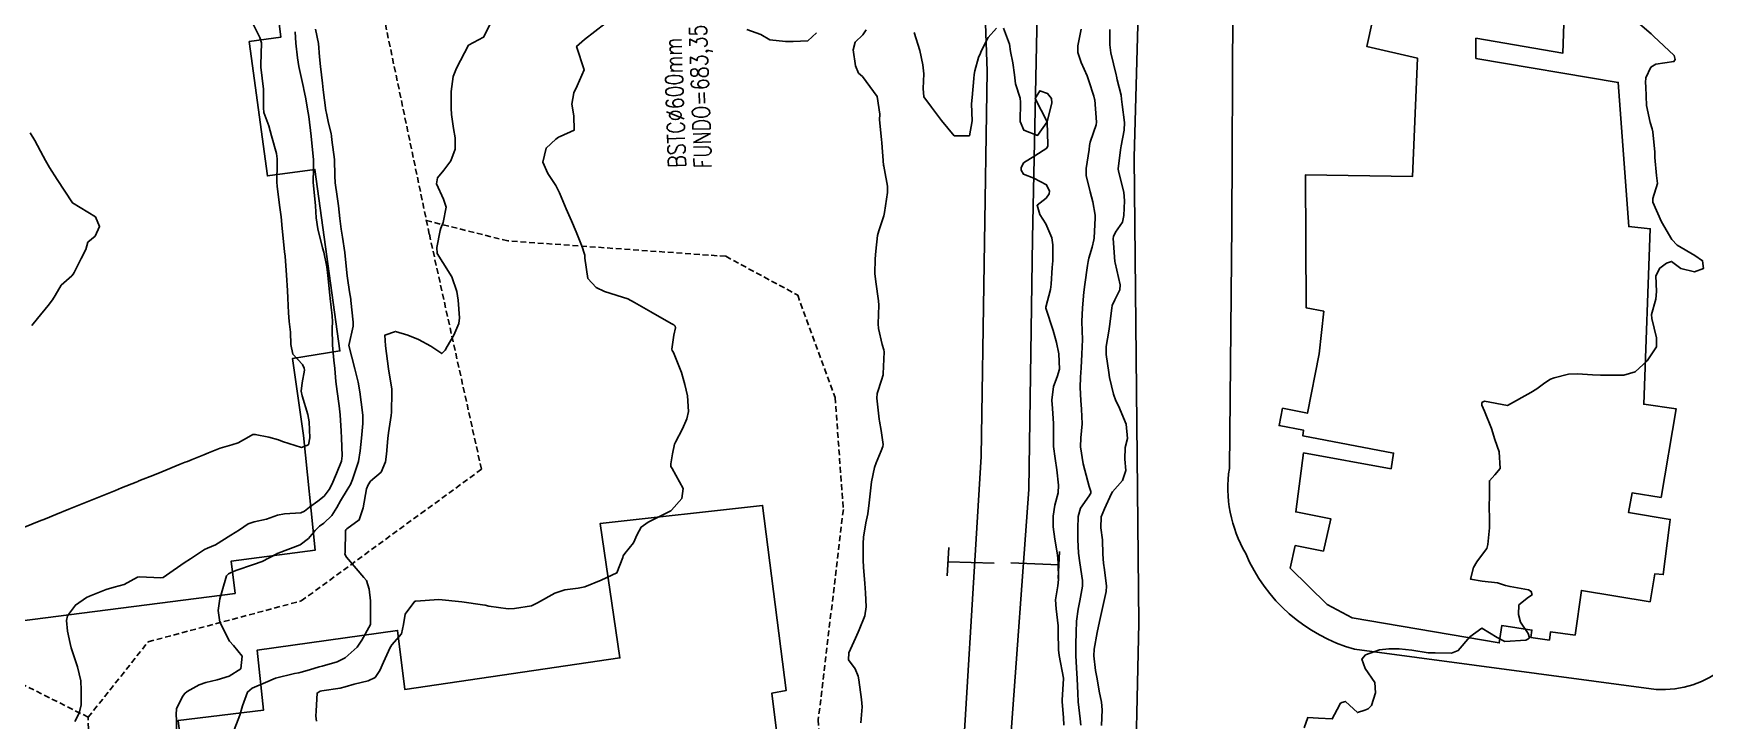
# Model space of a CAD drawing. Header units: metres. Extents: x 292545 to 299085, y 7450245 to 7463078.
# Drawn here: x 296982.1 to 297126.2, y 7453375.1 to 7453434.4 of the extents above; entities that cross this region are included whole.
import ezdxf

# ---------------------------------------------------------------- set-up
doc = ezdxf.new("R2010")
doc.units = ezdxf.units.M
doc.linetypes.add('DASHED', pattern=[0.75, 0.5, -0.25])
for name, color, linetype in [('Curvas de Nivel 1m', 11, 'Continuous'), ('Curvas de Nivel 5m', 15, 'Continuous'), ('Edificações', 30, 'Continuous'), ('Linha Férrea', 20, 'Continuous'), ('Pórtico', 62, 'Continuous'), ('TEXTO', 45, 'Continuous'), ('Vias Primárias', 230, 'Continuous'), ('Vias Secundárias', 230, 'DASHED')]:
    doc.layers.add(name, color=color, linetype=linetype)
doc.styles.add('ROMANS', font='romans', dxfattribs={"height": 0.2})

msp = doc.modelspace()

# ---------------------------------------------------------------- linework, layer by layer
at = {"layer": 'Curvas de Nivel 1m', "flags": 128}
for points, elevation in [([(297000.81, 7453435.59), (297001.6, 7453434.04), (297001.75, 7453433.58), (297001.67, 7453431.68), (297001.67, 7453431.58), (297001.69, 7453431.46), (297001.9, 7453429.57), (297001.9, 7453427.95), (297001.95, 7453427.57), (297002.36, 7453426.41), (297002.59, 7453425.56), (297003.02, 7453424.02), (297003.09, 7453423.56), (297003.09, 7453423.18), (297003.06, 7453421.56), (297003.09, 7453421.2), (297003.28, 7453419.56), (297003.42, 7453418.57), (297003.53, 7453417.56), (297003.7, 7453415.87), (297003.73, 7453415.55), (297003.77, 7453415.16), (297003.9, 7453413.55), (297003.99, 7453412.2), (297004.02, 7453411.55), (297004.06, 7453410.29), (297004.13, 7453409.55), (297004.24, 7453408.61), (297004.26, 7453407.55), (297004.45, 7453406.72), (297005.27, 7453405.83), (297005.43, 7453405.53), (297005.44, 7453405.35), (297005.25, 7453404.26), (297005.15, 7453403.53), (297005.24, 7453403.13), (297005.74, 7453401.52), (297005.84, 7453400.89), (297005.91, 7453399.52), (297005.79, 7453398.91), (297005.18, 7453398.68), (297003.54, 7453399.2), (297003.19, 7453399.33), (297002.37, 7453399.57), (297001.2, 7453399.8), (297000.99, 7453399.79), (297000.63, 7453399.59), (296999.71, 7453399.07), (296999.18, 7453398.92), (296998.18, 7453398.62), (296997.17, 7453398.22), (296996.76, 7453398.04), (296995.76, 7453397.64), (296995.34, 7453397.47), (296995.16, 7453397.4), (296994.73, 7453397.23), (296993.15, 7453396.59), (296992.5, 7453396.33), (296991.14, 7453395.79), (296991.08, 7453395.76), (296990.93, 7453395.7), (296989.67, 7453395.19), (296989.14, 7453394.97), (296987.85, 7453394.46), (296987.13, 7453394.17), (296986.83, 7453394.05), (296986.12, 7453393.76), (296985.41, 7453393.47), (296985.12, 7453393.35), (296983.99, 7453392.9), (296983.1, 7453392.54), (296982.57, 7453392.34), (296981.3, 7453391.82)], 692), ([(297021.55, 7453435.34), (297020.9, 7453434.05), (297019.59, 7453433.36), (297018.56, 7453431.38), (297018.28, 7453430.66), (297018.09, 7453429.38), (297018.09, 7453427.94), (297018.12, 7453427.38), (297018.3, 7453426.17), (297018.44, 7453425.38), (297018.45, 7453424.41), (297018.08, 7453423.38), (297017.46, 7453422.58), (297016.92, 7453421.93), (297016.82, 7453421.4), (297017.43, 7453420.08), (297017.66, 7453419.39), (297017.41, 7453418.08), (297017.2, 7453417.6), (297017.15, 7453417.39), (297016.87, 7453415.91), (297016.89, 7453415.39), (297017.37, 7453414.62), (297018.16, 7453413.38), (297018.59, 7453412.13), (297018.7, 7453411.38), (297018.82, 7453409.87), (297018.76, 7453409.38), (297018.32, 7453408.35), (297017.76, 7453407.39), (297017.59, 7453407.08), (297017.28, 7453406.78), (297016.35, 7453407.4), (297015.29, 7453407.99), (297014.37, 7453408.35), (297013.3, 7453408.68), (297012.38, 7453408.37), (297012.43, 7453407.45), (297012.6, 7453406.12), (297012.69, 7453405.45), (297012.98, 7453403.7), (297012.99, 7453403.44), (297012.94, 7453401.72), (297012.92, 7453401.44), (297012.7, 7453399.94), (297012.63, 7453399.45), (297012.51, 7453398.11), (297012.42, 7453397.45), (297012.05, 7453396.56), (297011.15, 7453395.78), (297010.93, 7453395.46), (297010.8, 7453395.12), (297010.52, 7453393.47), (297010.15, 7453392.43), (297009.1, 7453391.67), (297009.01, 7453391.58), (297008.98, 7453391.49), (297008.94, 7453389.63), (297008.93, 7453389.49), (297009.07, 7453389.21), (297010.57, 7453387.47), (297010.78, 7453387.21), (297011.03, 7453386.45), (297011.15, 7453385.46), (297011.15, 7453385.33), (297011.14, 7453383.46), (297011.11, 7453383.35), (297011, 7453383.15), (297010.38, 7453382.07), (297009.98, 7453381.47), (297008.96, 7453380.55), (297008.26, 7453380.19), (297006.96, 7453379.83), (297006.7, 7453379.76), (297005.88, 7453379.52), (297005.17, 7453379.31), (297004.95, 7453379.25), (297004.59, 7453379.18), (297002.95, 7453378.8), (297002.09, 7453378.42), (297000.94, 7453377.93), (297000.52, 7453377.59), (297000.11, 7453376.4), (296999.87, 7453375.6), (296999.24, 7453373.96)], 689), ([(297031.39, 7453435.22), (297029.6, 7453433.85), (297028.92, 7453433.26), (297029.57, 7453431.25), (297028.96, 7453429.85), (297028.68, 7453429.26), (297028.51, 7453428.28), (297028.68, 7453427.26), (297028.72, 7453426.05), (297027.51, 7453425.48), (297027.35, 7453425.42), (297027.14, 7453425.27), (297026.29, 7453424.49), (297026.02, 7453423.28), (297026.44, 7453422.3), (297027.12, 7453421.27), (297027.44, 7453420.63), (297028.02, 7453419.26), (297028.47, 7453418.21), (297028.87, 7453417.26), (297029.39, 7453415.99), (297029.58, 7453415.44), (297029.62, 7453415.25), (297029.63, 7453414.99), (297029.9, 7453413.24), (297030.6, 7453412.48), (297031.34, 7453412.12), (297032.89, 7453411.65), (297033.34, 7453411.5), (297033.91, 7453411.19), (297035.32, 7453410.38), (297037.08, 7453409.38), (297037.3, 7453409.26), (297037.43, 7453409.15), (297037.45, 7453409), (297037.3, 7453408.37), (297037.14, 7453407.15), (297037.17, 7453407.04), (297037.28, 7453406.87), (297037.97, 7453405.14), (297038.27, 7453404.12), (297038.49, 7453403.14), (297038.57, 7453401.79), (297038.43, 7453401.14), (297038.06, 7453400.29), (297037.44, 7453399.15), (297037.37, 7453398.97), (297037.18, 7453398.13), (297037.05, 7453397.27), (297037.04, 7453397.15), (297037.06, 7453397.05), (297037.16, 7453396.88), (297038.12, 7453395.14), (297037.99, 7453394.28), (297037.11, 7453393.28), (297037.04, 7453393.22), (297036.92, 7453393.15), (297035.1, 7453392.23), (297034.48, 7453391.81), (297034.13, 7453391.19), (297033.83, 7453390.45), (297033.08, 7453389.55), (297032.93, 7453389.35), (297032.9, 7453389.2), (297032.4, 7453387.86), (297031.04, 7453387.23), (297029.62, 7453386.66), (297029.04, 7453386.55), (297027.89, 7453386.4), (297027.03, 7453386.13), (297025.56, 7453385.29), (297025.02, 7453385.04), (297023.55, 7453384.79), (297023.02, 7453384.78), (297021.35, 7453385.01), (297021.02, 7453385.07), (297020.79, 7453385.11), (297019.02, 7453385.37), (297017.02, 7453385.57), (297015.05, 7453385.44), (297015.02, 7453385.44), (297015, 7453385.44), (297014.96, 7453385.42), (297014.12, 7453384.32), (297013.99, 7453383.43), (297013.81, 7453382.61), (297012.98, 7453381.66), (297012.88, 7453381.53), (297012.84, 7453381.44), (297012.25, 7453380.16), (297011.93, 7453379.45), (297011.54, 7453378.86), (297010.94, 7453378.55), (297009.74, 7453378.27), (297008.94, 7453378.03), (297008.51, 7453377.93), (297006.93, 7453377.69), (297006.79, 7453377.66), (297006.53, 7453377.51), (297006.44, 7453375.98), (297006.43, 7453375.52), (297006.47, 7453375.08)], 688), ([(297043.61, 7453434.73), (297044.82, 7453434.28), (297045.6, 7453433.84), (297046.94, 7453433.69), (297047.6, 7453433.68), (297048.87, 7453433.75), (297049.61, 7453434.44)], 687), ([(297053.89, 7453434.68), (297053.61, 7453434.27), (297052.95, 7453433.62), (297052.77, 7453432.97), (297052.97, 7453431.58), (297053.25, 7453430.96), (297053.57, 7453430.66), (297054.85, 7453428.95), (297055.07, 7453427.41), (297055.05, 7453426.94), (297055.21, 7453425.23), (297055.24, 7453424.94), (297055.4, 7453423.01), (297055.41, 7453422.94), (297055.47, 7453422.61), (297055.74, 7453421.22), (297055.75, 7453420.94), (297055.73, 7453420.65), (297055.49, 7453418.94), (297055.42, 7453418.65), (297054.99, 7453417.36), (297054.88, 7453416.95), (297054.72, 7453415.61), (297054.68, 7453414.95), (297054.64, 7453413.67), (297054.72, 7453412.95), (297054.96, 7453411.32), (297054.98, 7453410.94), (297054.92, 7453409.33), (297054.95, 7453408.94), (297055.29, 7453407.56), (297055.43, 7453407.09), (297055.45, 7453406.94), (297055.36, 7453405.04), (297055.36, 7453404.94), (297055.35, 7453404.85), (297055.26, 7453404.58), (297054.85, 7453403.33), (297054.82, 7453402.94), (297055.03, 7453401.12), (297055.06, 7453400.94), (297055.2, 7453400.13), (297055.38, 7453398.94), (297055.35, 7453398.77), (297055.18, 7453398.4), (297054.76, 7453397.35), (297054.63, 7453396.95), (297054.37, 7453395.73), (297054.27, 7453394.95), (297054.17, 7453393.9), (297054.03, 7453392.95), (297053.88, 7453392.18), (297053.66, 7453390.95), (297053.64, 7453390.4), (297053.65, 7453388.95), (297053.66, 7453388.36), (297053.77, 7453386.95), (297053.85, 7453386.14), (297053.91, 7453384.95), (297053.79, 7453384.17), (297053.29, 7453382.96), (297053.2, 7453382.75), (297052.99, 7453382.25), (297052.39, 7453380.97), (297052.37, 7453380.38), (297052.96, 7453379.59), (297053.2, 7453378.96), (297053.26, 7453378.65), (297053.51, 7453376.95), (297053.56, 7453376.31), (297053.45, 7453374.95)], 687), ([(297058.04, 7453434.47), (297058.53, 7453432.9), (297058.79, 7453431.68), (297058.86, 7453430.9), (297058.83, 7453429.62), (297058.88, 7453428.9), (297059.53, 7453428.01), (297060.39, 7453426.88), (297061.5, 7453425.54), (297062.8, 7453425.55), (297063.05, 7453426.85), (297063, 7453428.31), (297063.05, 7453428.85), (297063.2, 7453430.48), (297063.22, 7453430.85), (297063.27, 7453431.14), (297063.58, 7453432.31), (297063.75, 7453432.68), (297063.82, 7453432.84), (297064.41, 7453434.03), (297065.14, 7453434.82)], 686), ([(297065.75, 7453434.82), (297066.25, 7453433.46), (297066.36, 7453432.81), (297066.54, 7453431.84), (297066.7, 7453430.8), (297066.78, 7453430.03), (297067.17, 7453428.8), (297067.21, 7453428.46), (297067.19, 7453426.79), (297067.51, 7453426.03), (297068.69, 7453425.59), (297069.52, 7453426.77), (297068.48, 7453428.78), (297068.89, 7453429.43), (297069.55, 7453429.19), (297069.9, 7453428.77), (297069.92, 7453428.38), (297069.52, 7453426.77), (297069.56, 7453424.77), (297069.56, 7453424.7), (297069.49, 7453424.49), (297068.44, 7453423.83), (297067.48, 7453423.22), (297067.27, 7453422.79), (297067.28, 7453422.6), (297067.47, 7453422.23), (297068.35, 7453421.9), (297069.46, 7453421.33), (297069.71, 7453420.77), (297069.68, 7453420.54), (297069.44, 7453420.18), (297068.64, 7453419.57), (297068.88, 7453418.78), (297069.41, 7453417.97), (297069.92, 7453416.76), (297070, 7453416.16), (297069.99, 7453414.76), (297069.94, 7453414.19), (297069.85, 7453412.77), (297069.8, 7453412.31), (297069.41, 7453410.77), (297069.41, 7453410.69), (297070.03, 7453408.76), (297070.33, 7453407.72), (297070.53, 7453406.76), (297070.59, 7453405.43), (297070.39, 7453404.76), (297070.07, 7453403.95), (297069.93, 7453402.76), (297069.96, 7453402.03), (297070.06, 7453400.76), (297070.05, 7453399.91), (297070.05, 7453398.76), (297070.2, 7453397.73), (297070.35, 7453396.76), (297070.49, 7453395.42), (297070.46, 7453394.76), (297070.18, 7453393.71), (297070.02, 7453392.76), (297070.03, 7453391.83), (297070.17, 7453390.76), (297070.4, 7453389.43), (297070.47, 7453388.76), (297070.5, 7453387.3), (297070.43, 7453386.76), (297070.24, 7453385.55), (297070.28, 7453384.76), (297070.45, 7453383.31), (297070.47, 7453382.76), (297070.5, 7453381.23), (297070.55, 7453380.75), (297070.92, 7453378.79), (297070.92, 7453378.75), (297070.8, 7453376.88), (297070.8, 7453376.75), (297070.91, 7453375.41), (297070.95, 7453374.75)], 686), ([(297074.93, 7453434.71), (297074.91, 7453433.39), (297075, 7453432.71), (297075.46, 7453430.8), (297075.49, 7453430.7), (297075.56, 7453430.38), (297075.91, 7453429.06), (297075.94, 7453428.7), (297075.97, 7453428.26), (297076.18, 7453426.69), (297076.17, 7453426.04), (297075.89, 7453424.7), (297075.83, 7453424.35), (297075.64, 7453422.7), (297075.67, 7453422.5), (297076.13, 7453420.69), (297076.19, 7453419.95), (297076.14, 7453418.69), (297076.01, 7453418.1), (297075.41, 7453417.23), (297075.23, 7453416.87), (297075.21, 7453416.7), (297075.35, 7453414.72), (297075.35, 7453414.7), (297075.37, 7453414.59), (297075.8, 7453412.7), (297075.77, 7453412.27), (297075.34, 7453411.42), (297075.13, 7453410.91), (297075.08, 7453410.7), (297074.89, 7453409.12), (297074.83, 7453408.7), (297074.6, 7453407.39), (297074.6, 7453406.71), (297074.82, 7453405.15), (297074.89, 7453404.7), (297075.24, 7453403.29), (297075.45, 7453402.7), (297075.66, 7453402.26), (297076.32, 7453400.69), (297076.44, 7453399.44), (297076.25, 7453398.69), (297076.2, 7453397.66), (297076.29, 7453396.69), (297076.01, 7453395.84), (297075.14, 7453394.86), (297075.06, 7453394.7), (297074.45, 7453393.38), (297074.18, 7453392.71), (297074.13, 7453391.74), (297074.28, 7453390.71), (297074.31, 7453389.47), (297074.37, 7453388.71), (297074.47, 7453388.12), (297074.64, 7453386.71), (297074.6, 7453386.26), (297074.25, 7453384.71), (297074.04, 7453383.68), (297073.82, 7453382.72), (297073.56, 7453381.3), (297073.53, 7453380.72), (297073.69, 7453379.45), (297073.84, 7453378.72), (297074, 7453377.66), (297074.19, 7453376.71), (297074.26, 7453376.05), (297074.21, 7453374.71)], 684), ([(297120.63, 7453435.18), (297121.61, 7453434.35), (297121.83, 7453434.15), (297123.59, 7453432.47), (297123.68, 7453432.13), (297123.58, 7453431.95), (297122.01, 7453431.72), (297121.58, 7453431.46), (297121.16, 7453430.56), (297121.14, 7453430.16), (297121.17, 7453429.76), (297121.22, 7453428.15), (297121.52, 7453426.7), (297121.7, 7453426.15), (297121.76, 7453425.9), (297121.95, 7453424.15), (297121.94, 7453423.69), (297122.07, 7453422.14), (297122.16, 7453421.45), (297121.75, 7453420.15), (297121.75, 7453419.84), (297122.5, 7453418.14), (297123.4, 7453416.6), (297123.87, 7453416.13), (297125.38, 7453415.23), (297126.06, 7453414.78), (297126.13, 7453414.1), (297125.37, 7453413.82), (297124.18, 7453414.12), (297123.38, 7453414.72), (297122.93, 7453414.58), (297122.37, 7453414.14), (297122.03, 7453413.48), (297122.08, 7453412.14), (297122.01, 7453411.48), (297121.65, 7453410.15), (297121.67, 7453409.79), (297122.09, 7453408.14), (297122.09, 7453407.35), (297121.28, 7453406.15), (297120.24, 7453405.19), (297119.26, 7453404.92), (297118.54, 7453404.91), (297117.26, 7453404.9), (297116.55, 7453404.93), (297115.26, 7453405.03), (297114.5, 7453405), (297113.26, 7453404.69), (297112.94, 7453404.57), (297112.45, 7453404.26), (297111.77, 7453403.74), (297111.24, 7453403.41), (297109.23, 7453402.3), (297107.24, 7453402.67), (297107, 7453402.55), (297107, 7453402.32), (297107.23, 7453401.8), (297107.84, 7453400.31), (297108.14, 7453399.37), (297108.51, 7453398.31), (297108.59, 7453396.88), (297108.14, 7453396.31), (297107.66, 7453395.81), (297107.66, 7453394.31), (297107.65, 7453393.8), (297107.68, 7453392.31), (297107.68, 7453391.74), (297107.53, 7453390.32), (297107.45, 7453389.96), (297107.08, 7453389.49), (297106.57, 7453388.83), (297106.28, 7453388.33), (297106.04, 7453387.32), (297107.05, 7453387.15), (297108.36, 7453387), (297109.05, 7453386.78), (297109.45, 7453386.69), (297111.04, 7453386.4), (297111.28, 7453386.27), (297111.34, 7453385.97), (297111.04, 7453385.77), (297110.19, 7453385.11), (297110.18, 7453384.28), (297110.35, 7453383.62), (297111, 7453382.64), (297111.11, 7453382.27), (297110.99, 7453382.15), (297110.8, 7453382.08), (297108.99, 7453381.96), (297108.34, 7453382.31), (297107, 7453383.1), (297105.97, 7453382.34), (297104.98, 7453381.18), (297104.4, 7453380.94), (297102.98, 7453380.96), (297102.37, 7453380.98), (297100.98, 7453381.19), (297099.88, 7453381.31), (297098.98, 7453381.31), (297098.17, 7453381.24), (297096.98, 7453380.8), (297096.67, 7453380.44), (297096.96, 7453379.61), (297097.78, 7453378.43), (297097.84, 7453377.53), (297097.48, 7453376.43), (297097.2, 7453376.16), (297096.92, 7453376.02), (297096.28, 7453375.82), (297095.59, 7453376.46), (297095.24, 7453376.78), (297094.93, 7453376.69), (297094.78, 7453376.61), (297094.74, 7453376.47), (297094.11, 7453375.28), (297092.91, 7453375.35), (297092.01, 7453375.4), (297091.69, 7453374.5)], 683), ([(297004.63, 7453434.52), (297004.7, 7453433.54), (297004.84, 7453432.28), (297004.96, 7453431.54), (297005.35, 7453429.73), (297005.39, 7453429.53), (297005.54, 7453428.87), (297005.77, 7453427.53), (297005.82, 7453427.23), (297006.02, 7453425.52), (297006.09, 7453424.93), (297006.22, 7453423.52), (297006.22, 7453422.77), (297006.2, 7453421.52), (297006.27, 7453420.7), (297006.39, 7453419.52), (297006.46, 7453418.48), (297006.59, 7453417.52), (297007.01, 7453415.89), (297007.11, 7453415.51), (297007.36, 7453414.26), (297007.47, 7453413.51), (297007.63, 7453411.8), (297007.66, 7453411.51), (297007.84, 7453410.02), (297007.85, 7453409.5), (297007.84, 7453408.97), (297007.87, 7453407.5), (297007.98, 7453406.21), (297008.05, 7453405.5), (297008.14, 7453404.38), (297008.26, 7453403.5), (297008.45, 7453402.27), (297008.53, 7453401.5), (297008.6, 7453400.09), (297008.63, 7453399.5), (297008.7, 7453397.96), (297008.63, 7453397.5), (297008.2, 7453396.45), (297007.81, 7453395.5), (297007.58, 7453395.06), (297007.13, 7453394.48), (297006.6, 7453394.04), (297005.87, 7453393.52), (297005.44, 7453393.2), (297005.12, 7453393.05), (297003.72, 7453392.95), (297003.11, 7453392.83), (297002.17, 7453392.51), (297001.1, 7453392.28), (297000.59, 7453392.09), (296999.83, 7453391.59), (296999.09, 7453391.11), (296997.76, 7453390.3), (296997.08, 7453389.99), (296996.82, 7453389.88), (296996.47, 7453389.64), (296995.62, 7453389.09), (296995.06, 7453388.74), (296993.55, 7453387.67), (296993.26, 7453387.47), (296993.05, 7453387.43), (296991.22, 7453387.52), (296991.05, 7453387.5), (296989.89, 7453386.86), (296989.04, 7453386.65), (296988.33, 7453386.44), (296987.03, 7453385.92), (296986.91, 7453385.87), (296986.65, 7453385.75), (296985.69, 7453385.09), (296985.01, 7453384.16), (296984.9, 7453383.77), (296984.99, 7453382.84), (296985.22, 7453381.77), (296985.33, 7453381.41), (296985.87, 7453379.76), (296986.14, 7453378.56), (296986.19, 7453377.76), (296986.19, 7453376.48), (296986.02, 7453375.76), (296985.62, 7453375.04)], 691), ([(296981.79, 7453425.82), (296982.17, 7453425.14), (296982.9, 7453423.8), (296983.11, 7453423.43), (296983.46, 7453422.82), (296984.12, 7453421.78), (296985.43, 7453419.77), (296987.42, 7453418.56), (296987.77, 7453417.74), (296987.39, 7453416.9), (296986.76, 7453416.38), (296986.58, 7453415.76), (296986.17, 7453414.97), (296985.58, 7453413.77), (296985.5, 7453413.62), (296985.36, 7453413.49), (296984.46, 7453412.67), (296983.94, 7453411.78), (296983.71, 7453411.41), (296983.32, 7453410.93), (296982.4, 7453409.8), (296981.91, 7453409.2)], 693)]:
    msp.add_lwpolyline(points, dxfattribs=dict(at, elevation=elevation))
at = {"layer": 'Curvas de Nivel 5m', "flags": 128}
for points, elevation in [([(297006.38, 7453434.75), (297006.64, 7453433.52), (297006.74, 7453432.36), (297006.82, 7453431.52), (297006.99, 7453430.08), (297007.06, 7453429.51), (297007.3, 7453427.74), (297007.34, 7453427.51), (297007.51, 7453426.65), (297007.76, 7453425.76), (297007.78, 7453425.51), (297007.81, 7453425.19), (297008.04, 7453423.5), (297008.07, 7453422.11), (297008.1, 7453421.5), (297008.27, 7453420.33), (297008.38, 7453419.5), (297008.49, 7453418.42), (297008.61, 7453417.49), (297008.73, 7453416.82), (297008.93, 7453415.49), (297009.1, 7453413.75), (297009.12, 7453413.48), (297009.15, 7453413.28), (297009.34, 7453412.09), (297009.44, 7453411.48), (297009.45, 7453411.36), (297009.64, 7453409.48), (297009.63, 7453409.15), (297009.28, 7453407.48), (297009.79, 7453405.47), (297010.07, 7453404.3), (297010.21, 7453403.48), (297010.34, 7453402.59), (297010.48, 7453401.47), (297010.49, 7453400.76), (297010.35, 7453399.47), (297010.25, 7453398.4), (297010.11, 7453397.48), (297009.6, 7453395.93), (297009.4, 7453395.49), (297009.14, 7453395.02), (297008.55, 7453394.07), (297008.23, 7453393.5), (297007.8, 7453392.81), (297007.1, 7453392.16), (297006.73, 7453391.89), (297006.37, 7453391.52), (297005.78, 7453390.82), (297005.08, 7453390.3), (297003.17, 7453389.56), (297003.1, 7453389.53), (297003.07, 7453389.51), (297001.78, 7453388.85), (297001.06, 7453388.59), (296999.53, 7453388.07), (296999.06, 7453387.88), (296998.88, 7453387.79), (296998.72, 7453387.61), (296998.33, 7453386.32), (296998.13, 7453385.62), (296998.01, 7453384.62), (296998.15, 7453383.62), (296998.98, 7453381.98), (296999.31, 7453381.6), (297000.07, 7453380.7), (296999.95, 7453379.6), (296998.95, 7453378.96), (296997.9, 7453378.66), (296996.94, 7453378.42), (296996.36, 7453378.21), (296995.32, 7453377.65), (296995.11, 7453377.47), (296994.93, 7453377.21), (296994.41, 7453376.16), (296994.36, 7453375.66), (296994.41, 7453375.17), (296994.37, 7453373.66)], 690), ([(297072.46, 7453434.74), (297072.16, 7453433.31), (297072.16, 7453432.74), (297072.45, 7453431.87), (297072.95, 7453430.73), (297073.12, 7453430.29), (297073.55, 7453428.96), (297073.61, 7453428.72), (297073.62, 7453428.64), (297073.76, 7453426.72), (297073.73, 7453426.51), (297073.51, 7453425.84), (297073.21, 7453425.01), (297073.17, 7453424.72), (297073.13, 7453424.37), (297072.87, 7453422.73), (297072.88, 7453422.14), (297073.23, 7453420.72), (297073.44, 7453419.87), (297073.66, 7453418.72), (297073.66, 7453418.47), (297073.56, 7453416.72), (297073.55, 7453416.57), (297073.39, 7453415.95), (297073.11, 7453414.99), (297073.06, 7453414.72), (297073, 7453414.36), (297072.75, 7453412.73), (297072.69, 7453412.08), (297072.57, 7453410.73), (297072.5, 7453409.55), (297072.53, 7453408.73), (297072.55, 7453407.99), (297072.5, 7453406.73), (297072.44, 7453405.56), (297072.39, 7453404.73), (297072.36, 7453403.85), (297072.41, 7453402.73), (297072.47, 7453401.98), (297072.53, 7453400.73), (297072.42, 7453399.52), (297072.4, 7453398.74), (297072.62, 7453397.28), (297072.75, 7453396.73), (297073.15, 7453395.32), (297073.28, 7453394.87), (297073.27, 7453394.73), (297073.23, 7453394.64), (297073.14, 7453394.52), (297072.4, 7453393.46), (297072.19, 7453392.74), (297072.15, 7453391.69), (297072.17, 7453390.74), (297072.23, 7453389.58), (297072.34, 7453388.74), (297072.57, 7453387.21), (297072.57, 7453386.73), (297072.32, 7453385.45), (297072.18, 7453384.74), (297072.05, 7453383.7), (297072.01, 7453382.74), (297071.99, 7453381.73), (297071.99, 7453380.74), (297072.03, 7453379.67), (297072.09, 7453378.74), (297072.16, 7453377.51), (297072.2, 7453376.74), (297072.35, 7453375.29), (297072.41, 7453374.73)], 685)]:
    msp.add_lwpolyline(points, dxfattribs=dict(at, elevation=elevation))
at = {"layer": 'Edificações'}
for points in [[(296978.59, 7453383.43), (296999.45, 7453386.1), (296999.13, 7453388.88), (297006.37, 7453389.84), (297005.36, 7453399.72), (297004.41, 7453406.34), (297008.5, 7453407.01), (297006.34, 7453422.65), (297002.25, 7453422.09), (297000.68, 7453433.67), (297003.39, 7453434.05), (297001.85, 7453446.64), (296999.03, 7453446.33), (296992.8, 7453492.16), (296988.95, 7453523.83)], [(297097.59, 7453435.46), (297097.1, 7453433.24), (297101.46, 7453432.25), (297101.04, 7453422.05), (297091.81, 7453422.19), (297091.85, 7453410.73), (297093.37, 7453410.42), (297092.98, 7453406.75), (297091.96, 7453401.63), (297089.82, 7453402.06), (297089.52, 7453400.57), (297091.64, 7453400.17), (297091.56, 7453399.69), (297099.4, 7453398.19), (297099.18, 7453396.85), (297091.64, 7453398.21), (297090.96, 7453393.13), (297093.98, 7453392.53), (297093.35, 7453389.74), (297090.91, 7453390.22), (297090.48, 7453388.28), (297093.68, 7453385.13), (297095.83, 7453383.99), (297108.51, 7453381.83), (297108.75, 7453383.34), (297111.33, 7453382.93), (297111.25, 7453382.29), (297112.84, 7453382.07), (297112.94, 7453382.79), (297115.06, 7453382.51), (297115.6, 7453386.36), (297121.52, 7453385.38), (297121.95, 7453387.79), (297122.66, 7453387.72), (297123.16, 7453391.77), (297123.26, 7453392.48), (297119.67, 7453393.07), (297119.97, 7453394.76), (297122.47, 7453394.38), (297123.78, 7453402), (297120.98, 7453402.41), (297121.54, 7453417.54), (297119.68, 7453417.73), (297118.78, 7453430.15), (297106.5, 7453432.23), (297106.5, 7453433.96), (297114.01, 7453432.68), (297114.11, 7453436.03)], [(296996.64, 7453357.85), (296994.55, 7453375.15), (297001.92, 7453376.04), (297001.35, 7453381.2), (297013.47, 7453382.9), (297014.11, 7453377.8), (297032.65, 7453380.54), (297030.96, 7453392.13), (297044.97, 7453393.69), (297047.01, 7453377.74), (297045.77, 7453377.5), (297047.38, 7453364.56)]]:
    msp.add_lwpolyline(points, dxfattribs=at)
at = {"layer": 'Linha Férrea', "linetype": 'Continuous'}
msp.add_lwpolyline([(297027.4, 7453126.66), (297043.49, 7453209.75), (297050.36, 7453249.95), (297053.56, 7453267.93), (297055.42, 7453280.15), (297060.26, 7453313.18), (297062.66, 7453332.78), (297064.97, 7453353.92), (297066.35, 7453373.39), (297067.92, 7453395.07), (297068.24, 7453416.71), (297068.65, 7453436.09), (297067.41, 7453456.07), (297066.44, 7453476.83), (297063.76, 7453498.24), (297060.21, 7453518.4), (297056.15, 7453538.66)], dxfattribs=at)
msp.add_lwpolyline([(297052.97, 7453532.52), (297057.38, 7453509.42), (297061.78, 7453479.22), (297062.17, 7453473.53), (297062.61, 7453468.93), (297063.1, 7453464.64, 0.036811), (297063.3, 7453463.62, -0.083644), (297063.49, 7453461.53, 0.027204), (297063.42, 7453457.36), (297064.35, 7453431.11), (297063.81, 7453397.91), (297061.84, 7453365.26), (297058.93, 7453334.64), (297055, 7453302.32), (297049.38, 7453269.07), (297045.98, 7453249.95), (297042.86, 7453230.15), (297036.14, 7453194.27), (297025.97, 7453139.52), (297022.09, 7453119.09)], format="xyb", dxfattribs=at)
at = {"layer": 'Pórtico'}
for points in [[(297061.04, 7453390.07), (297060.88, 7453387.6)], [(297060.96, 7453388.83), (297064.95, 7453388.71)], [(297070.52, 7453388.56), (297066.39, 7453388.72)], [(297070.57, 7453389.72), (297070.47, 7453387.39)]]:
    msp.add_lwpolyline(points, dxfattribs=at)
at = {"layer": 'Vias Primárias'}
for points in [[(297026.64, 7453270.12), (297033.76, 7453270.03), (297042.41, 7453269.07), (297055.91, 7453267.25, 0.443052), (297065.52, 7453275.34), (297067.32, 7453285.91), (297069.46, 7453297.83), (297071.68, 7453311.36), (297073.68, 7453325.97), (297075.51, 7453343), (297077.06, 7453366.76), (297077.43, 7453383.53), (297077.01, 7453423.67), (297078.03, 7453460.02), (297077.81, 7453478.43), (297073.51, 7453512.44), (297068.69, 7453543.14), (297064.09, 7453570.06), (297059.12, 7453585.29), (297057.08, 7453591.45), (297047.63, 7453612.8), (297036.65, 7453643.79), (297032.27, 7453656.36)], [(297122.04, 7453377.82), (297096.02, 7453381.29, -0.227295), (297086.64, 7453389.54, -0.172045), (297085.23, 7453396.88), (297085.45, 7453417.88), (297085.54, 7453436.6), (297085.41, 7453452.88), (297085.68, 7453474.34), (297085.56, 7453482.8), (297082.83, 7453504.05), (297079.76, 7453525.02), (297078.26, 7453533.99, -0.344523), (297085.22, 7453544.23), (297107.82, 7453543.15, -0.316647), (297119.52, 7453532.72), (297121.47, 7453515.55), (297123.23, 7453496.53), (297125.41, 7453476.5), (297126.49, 7453461.35), (297127.53, 7453443.55), (297128.48, 7453426.13), (297130.56, 7453392.57), (297130.89, 7453385.18, -0.400601), (297122.04, 7453377.82, -24.995742)]]:
    msp.add_lwpolyline(points, format="xyb", dxfattribs=at)
at = {"layer": 'Vias Secundárias'}
for points in [[(296987.17, 7453348.17), (296986.79, 7453375.42), (296991.97, 7453381.93), (297005.17, 7453385.45), (297020.71, 7453396.8), (297016.21, 7453417.08), (297009.91, 7453447.18), (297006.23, 7453467.45), (297002.03, 7453496.34), (296998.65, 7453519.93)], [(297041.78, 7453415.16), (297022.98, 7453416.49), (297015.97, 7453418.24)], [(297041.78, 7453415.16), (297047.99, 7453411.82), (297051.22, 7453402.99), (297051.93, 7453393.33), (297049.77, 7453375.2), (297050.38, 7453364.49)], [(296986.79, 7453375.42), (296978.62, 7453379.52), (296969.06, 7453380.45), (296958.47, 7453380.03), (296935.59, 7453378.33), (296928.81, 7453377.81)]]:
    msp.add_lwpolyline(points, dxfattribs=at)

# ---------------------------------------------------------------- texts
at = {"layer": 'TEXTO', "style": 'ROMANS', "width": 0.8}
for s, p in [('FUNDO=683,354 (SEÇÃO MONTANTE)', (297040.57, 7453422.77)), ('BSTCØ600mm', (297038.35, 7453422.82))]:
    msp.add_text(s, height=1.5, rotation=92.0107, dxfattribs=at).set_placement(p)

doc.saveas('drawing.dxf')
